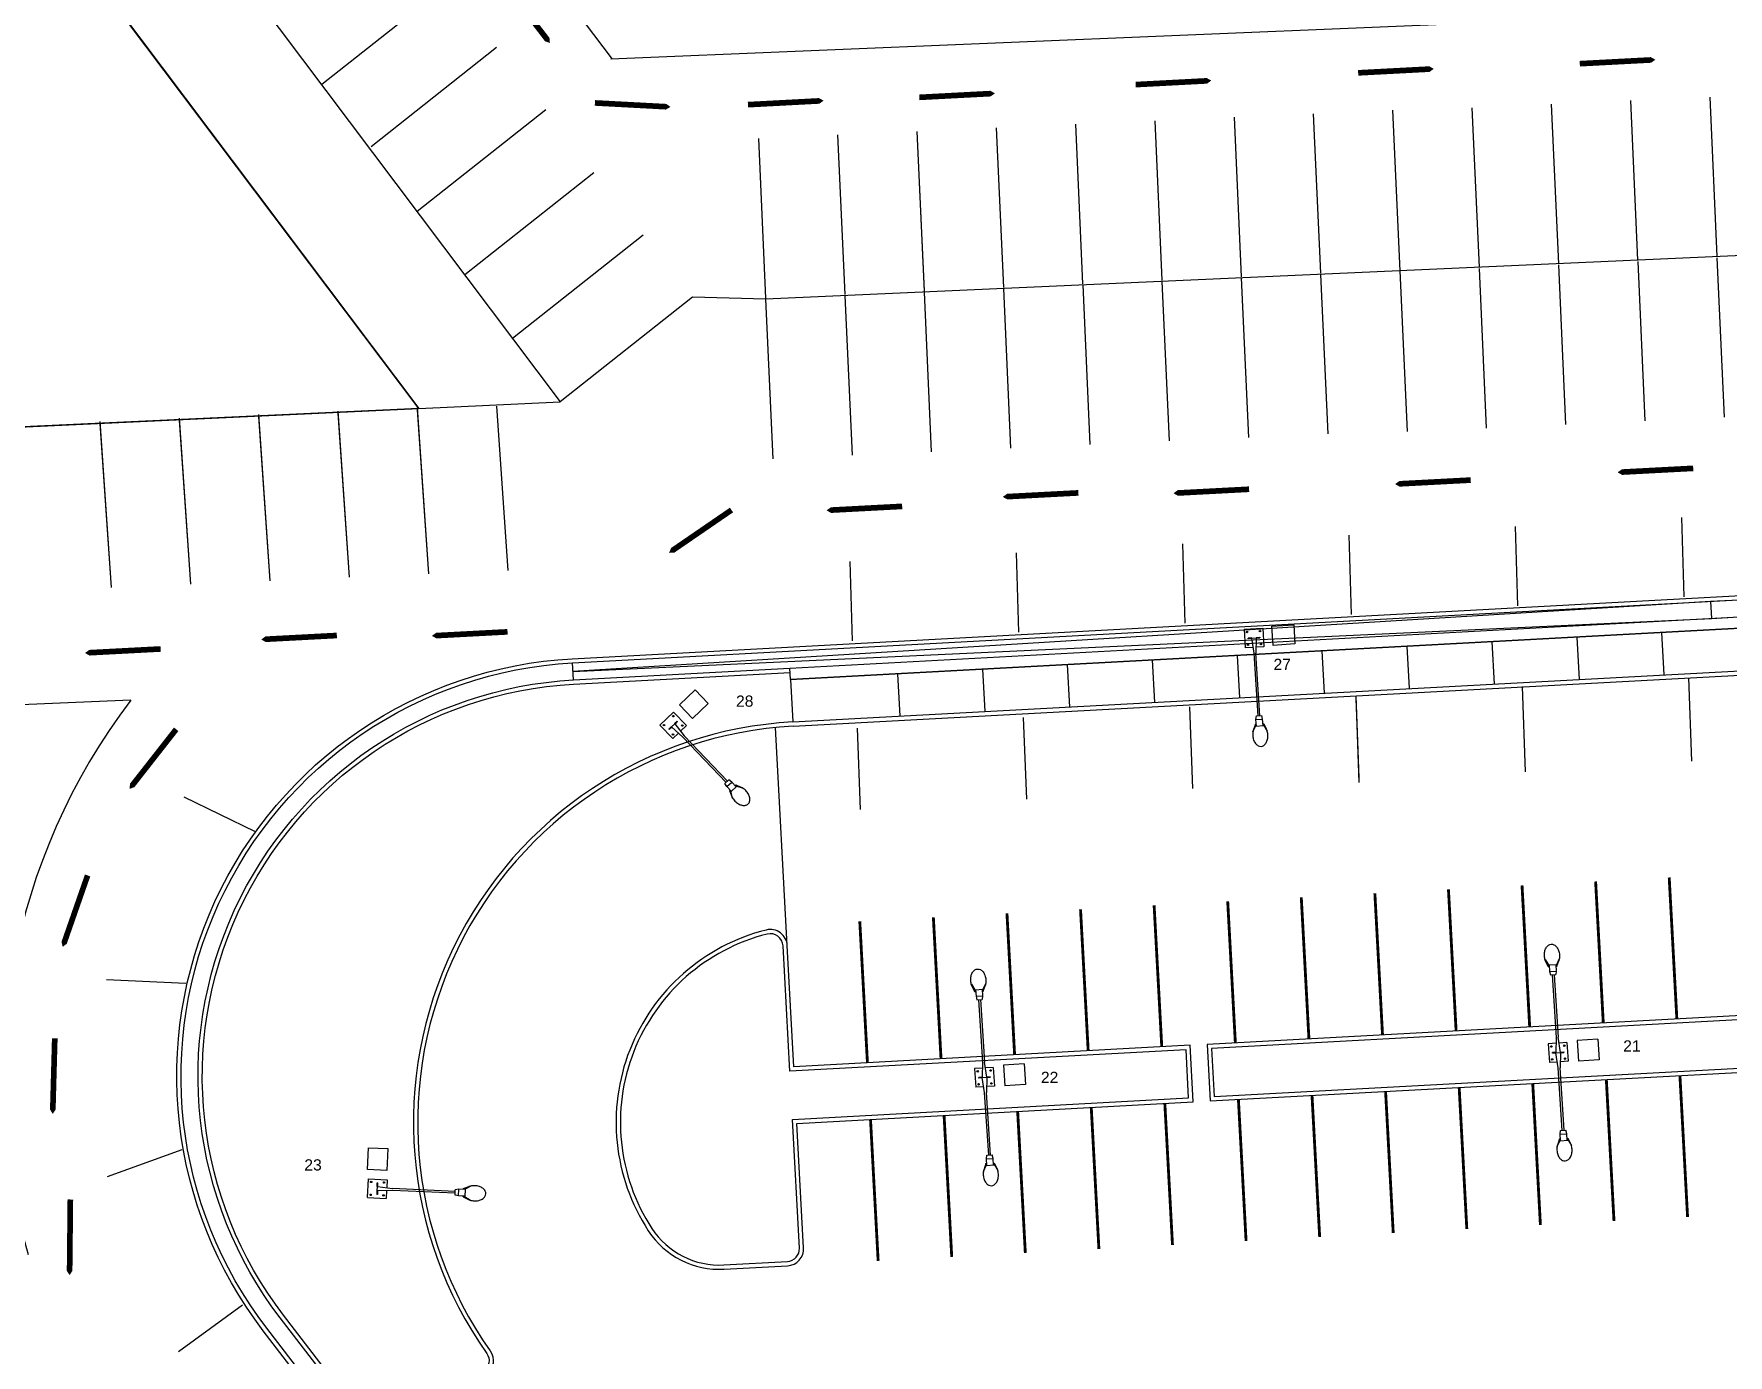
# Model space of a CAD drawing. Header units: millimetres. Extents: x 793 to 3159, y 750 to 2095.
# Drawn here: x 963.1 to 1022.9, y 1294.1 to 1340.8 of the extents above; entities that cross this region are included whole.
import ezdxf

# ---------------------------------------------------------------- set-up
doc = ezdxf.new("R2010")
doc.units = ezdxf.units.MM
doc.linetypes.add('CONTINUA', pattern=[0])
for name, color, linetype in [('A-CUNETAS', 3, 'Continuous'), ('A-GUARNICIONES', 1, 'Continuous'), ('A-MUROS', 4, 'Continuous'), ('A-PISOS-HATCH', 8, 'Continuous'), ('cerco de malla', 7, 'Continuous'), ('ESTACIONAMIENTO', 8, 'Continuous'), ('LUMINARIA', 3, 'Continuous'), ('poligono real existente', 210, 'Continuous'), ('XR', 1, 'Continuous')]:
    doc.layers.add(name, color=color, linetype=linetype)
doc.styles.get("Standard").update_dxf_attribs({"font": 'arial.ttf'})
doc.linetypes.add('RAYACONTDIAG', pattern='A,0.8,["/",Standard,S=0.08,R=0,X=0.025,Y=-0.04],0', length=0.8)
doc.linetypes.add('RAYACONTX', pattern='A,0.8,["X",Standard,S=0.08,R=0,X=0.025,Y=-0.04],0', length=0.8)

# ---------------------------------------------------------------- blocks, each defined once
blk = doc.blocks.new('REG1')
at = {"linetype": 'CONTINUA'}
for p, q in [((117.568, 264.575), (116.908, 264.538)), ((116.908, 264.538), (116.945, 263.878)), ((117.568, 264.575), (117.605, 263.915)), ((117.605, 263.915), (116.945, 263.878))]:
    blk.add_line(p, q, dxfattribs=at)
blk = doc.blocks.new('LUM1')
at = {"linetype": 'CONTINUA'}
for p, q in [((322.422, 492.541), (322.313, 492.741)), ((322.477, 492.505), (322.367, 492.673)), ((322.033, 492.319), (322.259, 492.296)), ((322.314, 492.259), (322.116, 492.295)), ((322.259, 492.296), (322.422, 492.541)), ((322.259, 492.296), (322.314, 492.259)), ((322.275, 492.321), (322.468, 492.193)), ((322.314, 492.259), (322.33, 492.284)), ((322.405, 492.516), (322.598, 492.389)), ((322.422, 492.541), (322.477, 492.505)), ((322.46, 492.48), (322.477, 492.505)), ((322.468, 492.193), (322.598, 492.389)), ((322.468, 492.193), (322.585, 492.141)), ((322.585, 492.141), (322.691, 492.301)), ((322.598, 492.389), (322.691, 492.301)), ((322.62, 492.194), (324.463, 490.97)), ((322.656, 492.249), (324.5, 491.025)), ((324.463, 490.97), (324.885, 490.634)), ((324.625, 490.841), (324.471, 490.608)), ((324.973, 490.767), (324.5, 491.025)), ((324.836, 491.159), (324.682, 490.926)), ((324.836, 491.159), (325.387, 490.793)), ((324.885, 490.634), (324.973, 490.767)), ((324.964, 490.774), (325.032, 490.876)), ((324.973, 490.767), (325.394, 490.431)), ((324.982, 490.761), (325.05, 490.864)), ((325.032, 490.876), (325.05, 490.864)), ((325.387, 490.793), (325.232, 490.561)), ((324.471, 490.608), (325.021, 490.243)), ((324.875, 490.64), (324.807, 490.537)), ((324.826, 490.525), (324.807, 490.537)), ((324.894, 490.628), (324.826, 490.525)), ((325.358, 490.376), (324.885, 490.634)), ((325.176, 490.475), (325.021, 490.243)), ((327.202, 489.153), (325.358, 490.376)), ((327.238, 489.208), (325.394, 490.431)), ((327.167, 489.101), (327.273, 489.26)), ((327.26, 489.013), (327.167, 489.101)), ((327.26, 489.013), (327.39, 489.208)), ((327.452, 488.885), (327.26, 489.013)), ((327.39, 489.208), (327.273, 489.26)), ((327.582, 489.081), (327.39, 489.208)), ((327.436, 488.86), (327.599, 489.106)), ((327.527, 489.117), (327.544, 489.142)), ((327.599, 489.106), (327.544, 489.142)), ((327.544, 489.142), (327.742, 489.107)), ((327.599, 489.106), (327.825, 489.083)), ((327.381, 488.897), (327.398, 488.922)), ((327.436, 488.86), (327.381, 488.897)), ((327.381, 488.897), (327.491, 488.728)), ((327.545, 488.661), (327.436, 488.86))]:
    blk.add_line(p, q, dxfattribs=at)
for points in [[(322.116, 492.295, -0.033777), (322.061, 492.309, -0.068356), (321.918, 492.378, -0.068356), (321.799, 492.483, -0.080525), (321.728, 492.598, -0.107063), (321.705, 492.724, -0.138314), (321.736, 492.82, -0.138314)], [(321.736, 492.82, -0.138314), (321.812, 492.885, -0.107063), (321.937, 492.913, -0.080525), (322.071, 492.893, -0.068356), (322.214, 492.824, -0.068356), (322.333, 492.719, -0.033777), (322.367, 492.673, -0.107063)], [(328.122, 488.582, 0.138314), (328.152, 488.677, 0.107063), (328.13, 488.804, 0.080525), (328.059, 488.919, 0.068356), (327.94, 489.024, 0.068356), (327.797, 489.093, 0.033777), (327.742, 489.107, 0.107063)], [(327.491, 488.728, 0.033777), (327.525, 488.683, 0.068356), (327.644, 488.578, 0.068356), (327.787, 488.509, 0.080525), (327.921, 488.488, 0.107063), (328.046, 488.517, 0.138314), (328.122, 488.582, 0.138314)]]:
    blk.add_lwpolyline(points, format="xyb", dxfattribs=at)
for centre in [(324.865, 491.018), (325.246, 490.765), (324.612, 490.637), (324.993, 490.384)]:
    blk.add_circle(centre, 0.0263, dxfattribs=at)
at = {"linetype": 'CONTINUA', "xscale": 1.099223008363486, "yscale": 1.099223008363486, "zscale": 1.099223008363486, "rotation": 53.22797431436472}
blk.add_blockref('REG1', (480.994, 214.48), dxfattribs=at)
blk = doc.blocks.new('lampara individual')
at = {"color": 3, "linetype": 'CONTINUA'}
for p, q in [((508438.031, 3227004.84, -26.736), (508438.073, 3227004.18, -26.736)), ((508438.69, 3227004.882, -26.736), (508438.733, 3227004.223, -26.736)), ((508438.352, 3227004.198, -26.736), (508438.073, 3227004.18, -26.736)), ((508438.301, 3227004.537, -26.736), (508438.178, 3227004.529, -26.736)), ((508438.179, 3227004.507, -26.736), (508438.178, 3227004.529, -26.736)), ((508438.302, 3227004.515, -26.736), (508438.179, 3227004.507, -26.736)), ((508438.302, 3227004.526, -26.736), (508438.462, 3227004.536, -26.736)), ((508438.383, 3227003.993, -26.736), (508438.302, 3227004.526, -26.736)), ((508438.462, 3227004.536, -26.736), (508438.449, 3227003.997, -26.736)), ((508438.733, 3227004.223, -26.736), (508438.454, 3227004.205, -26.736)), ((508438.461, 3227004.547, -26.736), (508438.584, 3227004.555, -26.736)), ((508438.462, 3227004.525, -26.736), (508438.585, 3227004.533, -26.736)), ((508438.584, 3227004.555, -26.736), (508438.585, 3227004.533, -26.736)), ((508438.526, 3227001.785, -26.736), (508438.383, 3227003.993, -26.736)), ((508438.592, 3227001.789, -26.736), (508438.449, 3227003.997, -26.736)), ((508438.45, 3227001.654, -26.736), (508438.464, 3227001.781, -26.736)), ((508438.464, 3227001.781, -26.736), (508438.654, 3227001.794, -26.736)), ((508438.684, 3227001.669, -26.736), (508438.654, 3227001.794, -26.736)), ((508438.342, 3227001.214, -26.736), (508438.435, 3227001.421, -26.736)), ((508438.431, 3227001.487, -26.736), (508438.363, 3227001.298, -26.736)), ((508438.431, 3227001.487, -26.736), (508438.461, 3227001.489, -26.736)), ((508438.435, 3227001.421, -26.736), (508438.431, 3227001.487, -26.736)), ((508438.435, 3227001.421, -26.736), (508438.729, 3227001.44, -26.736)), ((508438.45, 3227001.654, -26.736), (508438.684, 3227001.669, -26.736)), ((508438.465, 3227001.423, -26.736), (508438.45, 3227001.654, -26.736)), ((508438.699, 3227001.439, -26.736), (508438.684, 3227001.669, -26.736)), ((508438.695, 3227001.504, -26.736), (508438.725, 3227001.506, -26.736)), ((508438.729, 3227001.44, -26.736), (508438.725, 3227001.506, -26.736)), ((508438.725, 3227001.506, -26.736), (508438.816, 3227001.327, -26.736)), ((508438.729, 3227001.44, -26.736), (508438.848, 3227001.247, -26.736))]:
    blk.add_line(p, q, dxfattribs=at)
at = {"color": 3, "linetype": 'CONTINUA', "elevation": -26.736}
for points in [[(508438.363, 3227001.298, 0.033777), (508438.348, 3227001.243, 0.068356), (508438.336, 3227001.085, 0.068356), (508438.368, 3227000.929, 0.080525), (508438.432, 3227000.811, 0.107063), (508438.531, 3227000.728, 0.138314), (508438.629, 3227000.707, 0.138314)], [(508438.629, 3227000.707, 0.138314), (508438.723, 3227000.74, 0.107063), (508438.81, 3227000.835, 0.080525), (508438.859, 3227000.961, 0.068356), (508438.87, 3227001.119, 0.068356), (508438.838, 3227001.275, 0.033777), (508438.816, 3227001.327, 0.107063)]]:
    blk.add_lwpolyline(points, format="xyb", dxfattribs=at)
at = {"color": 3, "linetype": 'CONTINUA'}
for centre in [(508438.139, 3227004.745, -26.736), (508438.595, 3227004.774, -26.736), (508438.168, 3227004.288, -26.736), (508438.625, 3227004.318, -26.736)]:
    blk.add_circle(centre, 0.0263, dxfattribs=at)
at = {"layer": 'XR', "color": 3}
blk.add_line((508438.031, 3227004.84, -26.736), (508438.69, 3227004.882, -26.736), dxfattribs=at)
blk.add_lwpolyline([(508439.016, 3227004.946), (508439.782, 3227004.997), (508439.827, 3227004.323), (508439.061, 3227004.272)], close=True, dxfattribs=at)

msp = doc.modelspace()

# ---------------------------------------------------------------- linework, layer by layer
at = {"layer": 'A-CUNETAS'}
for points in [[(974.78868, 1290.35187), (971.21453, 1295.00412, -0.60345536), (982.11425, 1318.71869), (1062.42566, 1323.06437, -0.41421356), (1075.89857, 1310.97467)], [(974.90763, 1290.44326), (971.33348, 1295.09551, -0.60345536), (982.12235, 1318.56891), (1062.43377, 1322.91459, -0.41421356), (1075.74879, 1310.96656)], [(975.38342, 1290.80879), (971.80928, 1295.46104, -0.60345536), (982.15477, 1317.96978), (989.79346, 1318.38312)], [(975.50237, 1290.90018), (971.92823, 1295.55243, -0.60345536), (982.16288, 1317.82), (989.80157, 1318.23333)]]:
    msp.add_lwpolyline(points, format="xyb", dxfattribs=at)
at = {"layer": 'A-GUARNICIONES', "color": 1}
for p, q in [((989.89612, 1316.48589), (1062.56885, 1320.41824)), ((989.90423, 1316.33611), (1062.57695, 1320.26846))]:
    msp.add_line(p, q, dxfattribs=at)
for points in [[(989.81507, 1317.9837), (1062.4878, 1321.91605)], [(989.81507, 1317.9837), (989.89612, 1316.48589)], [(1027.38598, 1304.34378), (1027.27792, 1306.34086), (1004.51122, 1305.10895), (1004.61928, 1303.11187)], [(1004.61928, 1303.11187), (1027.38598, 1304.34378)]]:
    msp.add_lwpolyline(points, dxfattribs=at)
for points in [[(989.89612, 1316.48589, 0.589522), (979.09499, 1294.2044, -0.40222408), (979.00133, 1293.5883), (975.38342, 1290.80879), (996.1581, 1263.76766), (999.76623, 1266.53965, -0.41421356), (1000.39723, 1266.45695), (1015.40283, 1246.92506, -0.40961141), (1014.229, 1237.38618), (1002.54865, 1228.11668)], [(989.90423, 1316.33611, 0.589522), (979.2176, 1294.29082, -0.40222408), (979.09272, 1293.46935), (975.59376, 1290.78123)], [(1003.9121, 1305.07653), (989.93255, 1304.32009), (989.70116, 1308.59629, 0.47161951), (988.95592, 1309.14581, 0.51504486), (984.79645, 1298.53413, 0.26794911), (987.47178, 1297.17669), (989.71164, 1297.29789, 0.41421356), (990.27835, 1297.92944), (990.04061, 1302.32301), (1004.02016, 1303.07945), (1003.9121, 1305.07653)], [(1003.77042, 1304.91864), (989.79087, 1304.1622), (989.55138, 1308.58819, 0.47161951), (988.99245, 1309.00032, 0.51504486), (984.92211, 1298.61603, 0.26794911), (987.46368, 1297.32648), (989.70354, 1297.44768, 0.41421356), (990.12857, 1297.92133), (989.88273, 1302.46469), (1003.86227, 1303.22112), (1003.77042, 1304.91864)]]:
    msp.add_lwpolyline(points, format="xyb", dxfattribs=at)
msp.add_lwpolyline([(1027.22809, 1304.48546), (1027.13624, 1306.18297), (1004.66911, 1304.96727), (1004.76096, 1303.26975)], close=True, dxfattribs=at)
at = {"layer": 'A-MUROS'}
msp.add_lwpolyline([(1075.14966, 1310.93414), (1074.75025, 1310.91253, 0.41421356), (1062.4878, 1321.91605), (989.81507, 1317.9837), (989.79346, 1318.38312), (1062.46619, 1322.31546, -0.41421356)], format="xyb", close=True, dxfattribs=at)
at = {"layer": 'A-PISOS-HATCH'}
for p, q in [((977.94607, 1342.67254, 293.19211), (973.28155, 1338.97887, 293.24766)), ((977.70055, 1342.47812, 293.19503), (973.28155, 1338.97887, 293.24766)), ((979.43878, 1340.283, 293.19503), (975.01918, 1336.78327, 293.24767)), ((981.17702, 1338.08788, 293.19503), (976.64211, 1334.49685, 293.24904)), ((982.88042, 1335.86518, 293.19545), (978.32793, 1332.26023, 293.24967)), ((984.61866, 1333.67007, 293.19545), (980.0111, 1330.02151, 293.25032)), ((986.35689, 1331.47495, 293.19545), (981.69237, 1327.78128, 293.251)), ((965.44485, 1327.09132, 293.24838), (965.84615, 1321.22784, 293.30325)), ((968.24311, 1327.21244, 293.24903), (968.64441, 1321.34895, 293.30391)), ((968.24791, 1327.14236, 293.24969), (968.64441, 1321.34895, 293.30391)), ((971.04137, 1327.33355, 293.24969), (971.44267, 1321.47006, 293.30456)), ((971.04617, 1327.26348, 293.25034), (971.44267, 1321.47006, 293.30456)), ((973.83964, 1327.45466, 293.25034), (974.24093, 1321.59117, 293.30522)), ((973.84443, 1327.38459, 293.251), (974.24093, 1321.59117, 293.30522)), ((976.6379, 1327.57577, 293.251), (977.03919, 1321.71228, 293.30587)), ((976.6379, 1327.57577, 293.251), (977.03919, 1321.71228, 293.30587)), ((976.64269, 1327.5057, 293.25166), (977.03919, 1321.71228, 293.30587)), ((976.64269, 1327.5057, 293.25166), (977.03919, 1321.71228, 293.30587)), ((979.44095, 1327.62681, 293.25231), (979.83745, 1321.83339, 293.30653)), ((965.44965, 1327.02125, 293.24903), (965.84615, 1321.22784, 293.30325)), ((1014.55792, 1319.32254), (1014.63896, 1317.82474)), ((1017.55353, 1319.48464), (1017.63458, 1317.98683)), ((1020.54915, 1319.64673), (1020.6302, 1318.14892)), ((1002.57545, 1318.67417), (1002.65649, 1317.17636)), ((1005.57106, 1318.83626), (1005.65211, 1317.33845)), ((1008.56668, 1318.99836), (1008.64773, 1317.50055)), ((1011.5623, 1319.16045), (1011.64335, 1317.66264)), ((993.58859, 1318.18789), (993.66964, 1316.69008)), ((996.58421, 1318.34998), (996.66526, 1316.85217)), ((999.57983, 1318.51207), (999.66088, 1317.01427)), ((999.57983, 1318.51207), (999.66088, 1317.01427)), ((999.57983, 1318.51207), (999.66088, 1317.01427)), ((989.70116, 1308.59629), (989.28492, 1316.2888))]:
    msp.add_line(p, q, dxfattribs=at)
for points in [[(1022.31048, 1320.14262), (1062.44998, 1322.61503), (1022.27806, 1320.74175)], [(1022.27806, 1320.74175), (982.13856, 1318.26935), (1022.31048, 1320.14262)], [(1022.27806, 1320.74175), (1022.31048, 1320.14262)], [(982.15477, 1317.96978), (982.12235, 1318.56891)]]:
    msp.add_lwpolyline(points, dxfattribs=at)
at = {"layer": 'A-PISOS-HATCH', "color": 31, "true_color": 0xfecc66, "const_width": 0.1}
for points in [[(1018.49077, 1305.86538), (1018.22061, 1310.85808)], [(1021.08697, 1306.00587), (1020.81682, 1310.99856)], [(1008.10596, 1305.30346), (1007.83581, 1310.29615)], [(1010.70216, 1305.44394), (1010.43201, 1310.43664)], [(1013.29837, 1305.58442), (1013.02821, 1310.57712)], [(1015.89457, 1305.7249), (1015.62441, 1310.7176)], [(997.72115, 1304.74153), (997.451, 1309.73423)], [(1000.31736, 1304.88201), (1000.0472, 1309.87471)], [(1002.91356, 1305.0225), (1002.6434, 1310.01519)], [(1005.50976, 1305.16298), (1005.2396, 1310.15567)], [(992.52875, 1304.46057), (992.25859, 1309.45327)], [(995.12495, 1304.60105), (994.8548, 1309.59375)], [(1016.27279, 1298.73513), (1016.00263, 1303.72782)], [(1018.86899, 1298.87561), (1018.59883, 1303.86831)], [(1021.46519, 1299.01609), (1021.19503, 1304.00879)], [(1005.88798, 1298.1732), (1005.61782, 1303.1659)], [(1008.48418, 1298.31368), (1008.21402, 1303.30638)], [(1011.08038, 1298.45416), (1010.81023, 1303.44686)], [(1013.67659, 1298.59465), (1013.40643, 1303.58734)], [(995.50317, 1297.61128), (995.23301, 1302.60397)], [(998.09937, 1297.75176), (997.82922, 1302.74445)], [(1000.69558, 1297.89224), (1000.42542, 1302.88494)], [(1003.29178, 1298.03272), (1003.02162, 1303.02542)], [(992.90697, 1297.47079), (992.63681, 1302.46349)]]:
    msp.add_lwpolyline(points, dxfattribs=at)
at = {"layer": 'cerco de malla', "linetype": 'RAYACONTX', "ltscale": 10}
for p, q in [((976.69776, 1327.5493, 298.243), (917.45278, 1406.2733, 300.004)), ((915.03327, 1324.68525, 298.863), (976.69776, 1327.5493, 298.243))]:
    msp.add_line(p, q, dxfattribs=at)
at = {"layer": 'Defpoints'}
for p, q in [((922.44701, 1406.51328, 293.251), (981.69237, 1327.78128, 293.251)), ((961.88723, 1368.55278, 293.15965), (983.52686, 1339.873, 293.16748)), ((1069.6869, 1343.47413, 296.46131), (983.47935, 1339.87101, 296.46163)), ((1070.06492, 1335.04526, 296.38253), (988.94671, 1331.40165, 296.38248)), ((988.94671, 1331.40165, 296.38248), (986.35689, 1331.47495, 293.19545)), ((976.69776, 1327.5493, 293.251), (981.69237, 1327.78128, 293.251)), ((1021.34236, 1320.89709, 0.38412), (1021.26499, 1323.69691, 0.38347)), ((1021.34236, 1320.89709, 0.38412), (1021.26499, 1323.69691, 0.38347)), ((1009.60427, 1320.27787, 0.49387), (1009.5269, 1323.07768, 0.49322)), ((1015.47331, 1320.58748, 0.439), (1015.39595, 1323.38729, 0.43834)), ((997.86618, 1319.65865, 0.60362), (997.78882, 1322.45846, 0.60297)), ((1003.73523, 1319.96826, 0.54875), (1003.65786, 1322.76807, 0.54809)), ((991.99714, 1319.34904, 0.6585), (991.91977, 1322.14885, 0.65784)), ((1015.7488, 1314.72919, 0.43965), (1015.63524, 1317.73381, 0.43897)), ((1021.614, 1315.1047, 0.38478), (1021.50519, 1318.04305, 0.38412)), ((966.54245, 1317.25566, 293.3407), (948.67859, 1316.4825, 293.33651)), ((1004.01215, 1314.14386, 0.54936), (1003.90334, 1317.02269, 0.54871)), ((1009.88361, 1314.35367, 0.49453), (1009.76853, 1317.39821, 0.49383)), ((1009.87734, 1314.51937, 0.49449), (1009.76853, 1317.39821, 0.49383)), ((1009.87734, 1314.51937, 0.49449), (1009.76853, 1317.31814, 0.49383)), ((992.28176, 1313.39283, 0.65911), (992.17295, 1316.27166, 0.65846)), ((998.14695, 1313.76834, 0.60424), (998.03814, 1316.64718, 0.60358)), ((968.40453, 1313.84492, 0.5494), (970.92193, 1312.61706, 0.54875)), ((965.68099, 1307.40429, 0.49453), (968.47873, 1307.27175, 0.49387)), ((965.71283, 1300.4467, 0.43965), (968.34793, 1301.396, 0.439)), ((968.21583, 1294.26671, 0.38478), (970.47792, 1295.91835, 0.38412)), ((968.21583, 1294.26671, 0.38478), (970.47792, 1295.91835, 0.38412)), ((968.21583, 1294.26671, 0.38478), (970.47792, 1295.91835, 0.38412))]:
    msp.add_line(p, q, dxfattribs=at)
msp.add_arc((984.05692, 1303.89639, 0.3856), 22.02786, 142.6652021, 196.3563816, dxfattribs=at)
at = {"layer": 'ESTACIONAMIENTO'}
for p, q in [((1019.71571, 1332.78322, 296.38249), (1019.46327, 1338.41188, 296.4351)), ((1022.5129, 1332.90867, 296.38249), (1022.26049, 1338.53656, 296.43509)), ((1005.72785, 1332.19878, 296.38289), (1005.47544, 1337.82667, 296.43549)), ((1008.52503, 1332.32423, 296.38289), (1008.27267, 1337.95134, 296.43548)), ((1011.32421, 1332.40529, 296.38248), (1011.06989, 1338.07601, 296.43548)), ((1014.1214, 1332.53074, 296.38248), (1013.86882, 1338.16254, 296.43511)), ((1016.91859, 1332.65619, 296.38248), (1016.66605, 1338.28721, 296.43511)), ((991.74208, 1331.56759, 296.38286), (991.4895, 1337.1994, 296.43549)), ((994.53916, 1331.6954, 296.38288), (994.28673, 1337.32407, 296.43548)), ((994.53927, 1331.69304, 296.38286), (994.28673, 1337.32407, 296.43548)), ((997.33635, 1331.82085, 296.38288), (997.08377, 1337.45265, 296.43551)), ((1000.13354, 1331.9463, 296.38288), (999.881, 1337.57733, 296.43551)), ((1002.93066, 1332.07333, 296.38289), (1002.67822, 1337.702, 296.4355)), ((988.94489, 1331.44214, 296.38286), (988.69246, 1337.07081, 296.43546)), ((1014.37573, 1326.86002, 296.32948), (1014.12315, 1332.49182, 296.38211)), ((1017.17291, 1326.98547, 296.32948), (1016.92037, 1332.61649, 296.38211)), ((1019.97003, 1327.11249, 296.32949), (1019.71759, 1332.74116, 296.3821)), ((1022.76722, 1327.23794, 296.32949), (1022.51482, 1332.86583, 296.38209)), ((1000.38787, 1326.27558, 296.32988), (1000.13532, 1331.9066, 296.38251)), ((1003.18498, 1326.4026, 296.32989), (1002.93254, 1332.03127, 296.3825)), ((1005.98217, 1326.52805, 296.32989), (1005.72977, 1332.15595, 296.38249)), ((1008.77936, 1326.65351, 296.32989), (1008.52699, 1332.28062, 296.38248)), ((1011.57854, 1326.73457, 296.32948), (1011.32421, 1332.40529, 296.38248)), ((989.19925, 1325.77062, 296.32985), (988.94671, 1331.40165, 296.38248)), ((991.99637, 1325.89765, 296.32986), (991.74379, 1331.52946, 296.3825)), ((991.99637, 1325.89765, 296.32986), (991.74393, 1331.52632, 296.38247)), ((994.79356, 1326.0231, 296.32986), (994.54102, 1331.65413, 296.38249)), ((994.79356, 1326.0231, 296.32986), (994.54102, 1331.65413, 296.38249)), ((997.59068, 1326.15013, 296.32988), (997.3381, 1331.78193, 296.38251)), ((997.59068, 1326.15013, 296.32988), (997.33824, 1331.7788, 296.38248))]:
    msp.add_line(p, q, dxfattribs=at)
for points in [[(979.69795, 1342.56452, 0.2, 0.2, 0), (981.08647, 1340.75661, 0.5, 0, 0), (981.3257, 1340.44698, 0, 0, 0)], [(1009.84242, 1339.39244, 0.2, 0.2, 0), (1012.11885, 1339.51218, 0.5, 0, 0), (1012.50953, 1339.53386, 0, 0, 0)], [(1017.66208, 1339.71545, 0.2, 0.2, 0), (1019.93851, 1339.83519, 0.5, 0, 0), (1020.3292, 1339.85687, 0, 0, 0)], [(1001.99224, 1338.97794, 0.2, 0.2, 0), (1004.26867, 1339.09767, 0.5, 0, 0), (1004.65936, 1339.11936, 0, 0, 0)], [(982.91365, 1338.33109, 0.2, 0.2, 0), (985.19001, 1338.20988, 0.5, 0, 0), (985.5808, 1338.19021, 0, 0, 0)], [(988.31333, 1338.26999, 0.2, 0.2, 0), (990.58976, 1338.38973, 0.5, 0, 0), (990.98045, 1338.41141, 0, 0, 0)], [(994.35894, 1338.52771, 0.2, 0.2, 0), (996.63538, 1338.64745, 0.5, 0, 0), (997.02606, 1338.66914, 0, 0, 0)], [(1013.8141, 1325.02199, 0.2, 0.2, 0), (1011.53767, 1324.90225, 0.5, 0, 0), (1011.14699, 1324.88056, 0, 0, 0)], [(1021.66428, 1325.43649, 0.2, 0.2, 0), (1019.38785, 1325.31675, 0.5, 0, 0), (1018.99717, 1325.29507, 0, 0, 0)], [(999.97215, 1324.5705, 0.2, 0.2, 0), (997.69572, 1324.45076, 0.5, 0, 0), (997.30504, 1324.42908, 0, 0, 0)], [(1005.99444, 1324.69898, 0.2, 0.2, 0), (1003.71801, 1324.57924, 0.5, 0, 0), (1003.32733, 1324.55756, 0, 0, 0)], [(987.73201, 1323.96624, 0.2, 0.2, 0), (985.85219, 1322.67676, 0.5, 0, 0), (985.53017, 1322.45449, 0, 0, 0)], [(993.7543, 1324.09472, 0.2, 0.2, 0), (991.47786, 1323.97498, 0.5, 0, 0), (991.08718, 1323.9533, 0, 0, 0)], [(979.83055, 1319.66682, 0.2, 0.2, 0), (977.55411, 1319.54708, 0.5, 0, 0), (977.16343, 1319.5254, 0, 0, 0)], [(967.5904, 1319.06256, 0.2, 0.2, 0), (965.31397, 1318.94282, 0.5, 0, 0), (964.92329, 1318.92114, 0, 0, 0)], [(973.80826, 1319.53834, 0.2, 0.2, 0), (971.53182, 1319.4186, 0.5, 0, 0), (971.14114, 1319.39692, 0, 0, 0)], [(968.13974, 1316.22873, 0.2, 0.2, 0), (966.73408, 1314.43412, 0.5, 0, 0), (966.49369, 1314.12539, 0, 0, 0)], [(965.01474, 1311.07187, 0.2, 0.2, 0), (964.26452, 1308.91927, 0.5, 0, 0), (964.13682, 1308.54941, 0, 0, 0)], [(963.85672, 1305.32595, 0.2, 0.2, 0), (963.79376, 1303.04724, 0.5, 0, 0), (963.78409, 1302.65607, 0, 0, 0)], [(964.40571, 1299.63582, 0.2, 0.2, 0), (964.3823, 1297.35636, 0.5, 0, 0), (964.37941, 1296.96509, 0, 0, 0)]]:
    msp.add_lwpolyline(points, format="xyseb", dxfattribs=at)
at = {"layer": 'poligono real existente', "linetype": 'RAYACONTDIAG', "elevation": 293.251}
msp.add_lwpolyline([(1369.33465, 1426.06132), (1255.57285, 1420.9017), (1202.17198, 1418.58763), (1011.17738, 1410.77698), (917.45278, 1406.2733), (976.69776, 1327.5493), (915.03327, 1324.68525), (960.96143, 1264.06909), (979.67277, 1239.20305), (1021.60152, 1183.08387), (1047.83437, 1149.10084), (1055.37166, 1138.42562), (1109.5674, 1067.16951)], dxfattribs=at)

# ---------------------------------------------------------------- block references
at = {"layer": 'LUMINARIA', "linetype": 'CONTINUA', "rotation": 307.2649438688714}
for p in [(429.63473, 1266.29354, -23.65496), (409.39564, 1265.41769, -23.65496)]:
    msp.add_blockref('LUM1', p, dxfattribs=at)
at = {"layer": 'XR'}
msp.add_blockref('lampara individual', (-507432.21375, -3225685.0812), dxfattribs=at)
for p, rotation in [((1683746.69826, -2798752.05382, 26.736), 39.95842984572223), ((3150871.56246, -864852.95318, -26.736), 83.57867418162488)]:
    msp.add_blockref('lampara individual', p, dxfattribs=dict(at, rotation=rotation))

# ---------------------------------------------------------------- texts
at = {"layer": 'XR', "color": 3, "char_height": 0.395911, "attachment_point": 1}
for s, insert in [('27', (1006.85548, 1318.71663, 26.736)), ('28', (987.89162, 1317.42044, 26.736)), ('21', (1019.19316, 1305.25194, 26.736)), ('22', (998.64868, 1304.14296, -23.65496)), ('23', (972.66014, 1301.0546, -23.65496))]:
    msp.add_mtext(s, dxfattribs=dict(at, insert=insert))

doc.saveas('drawing.dxf')
